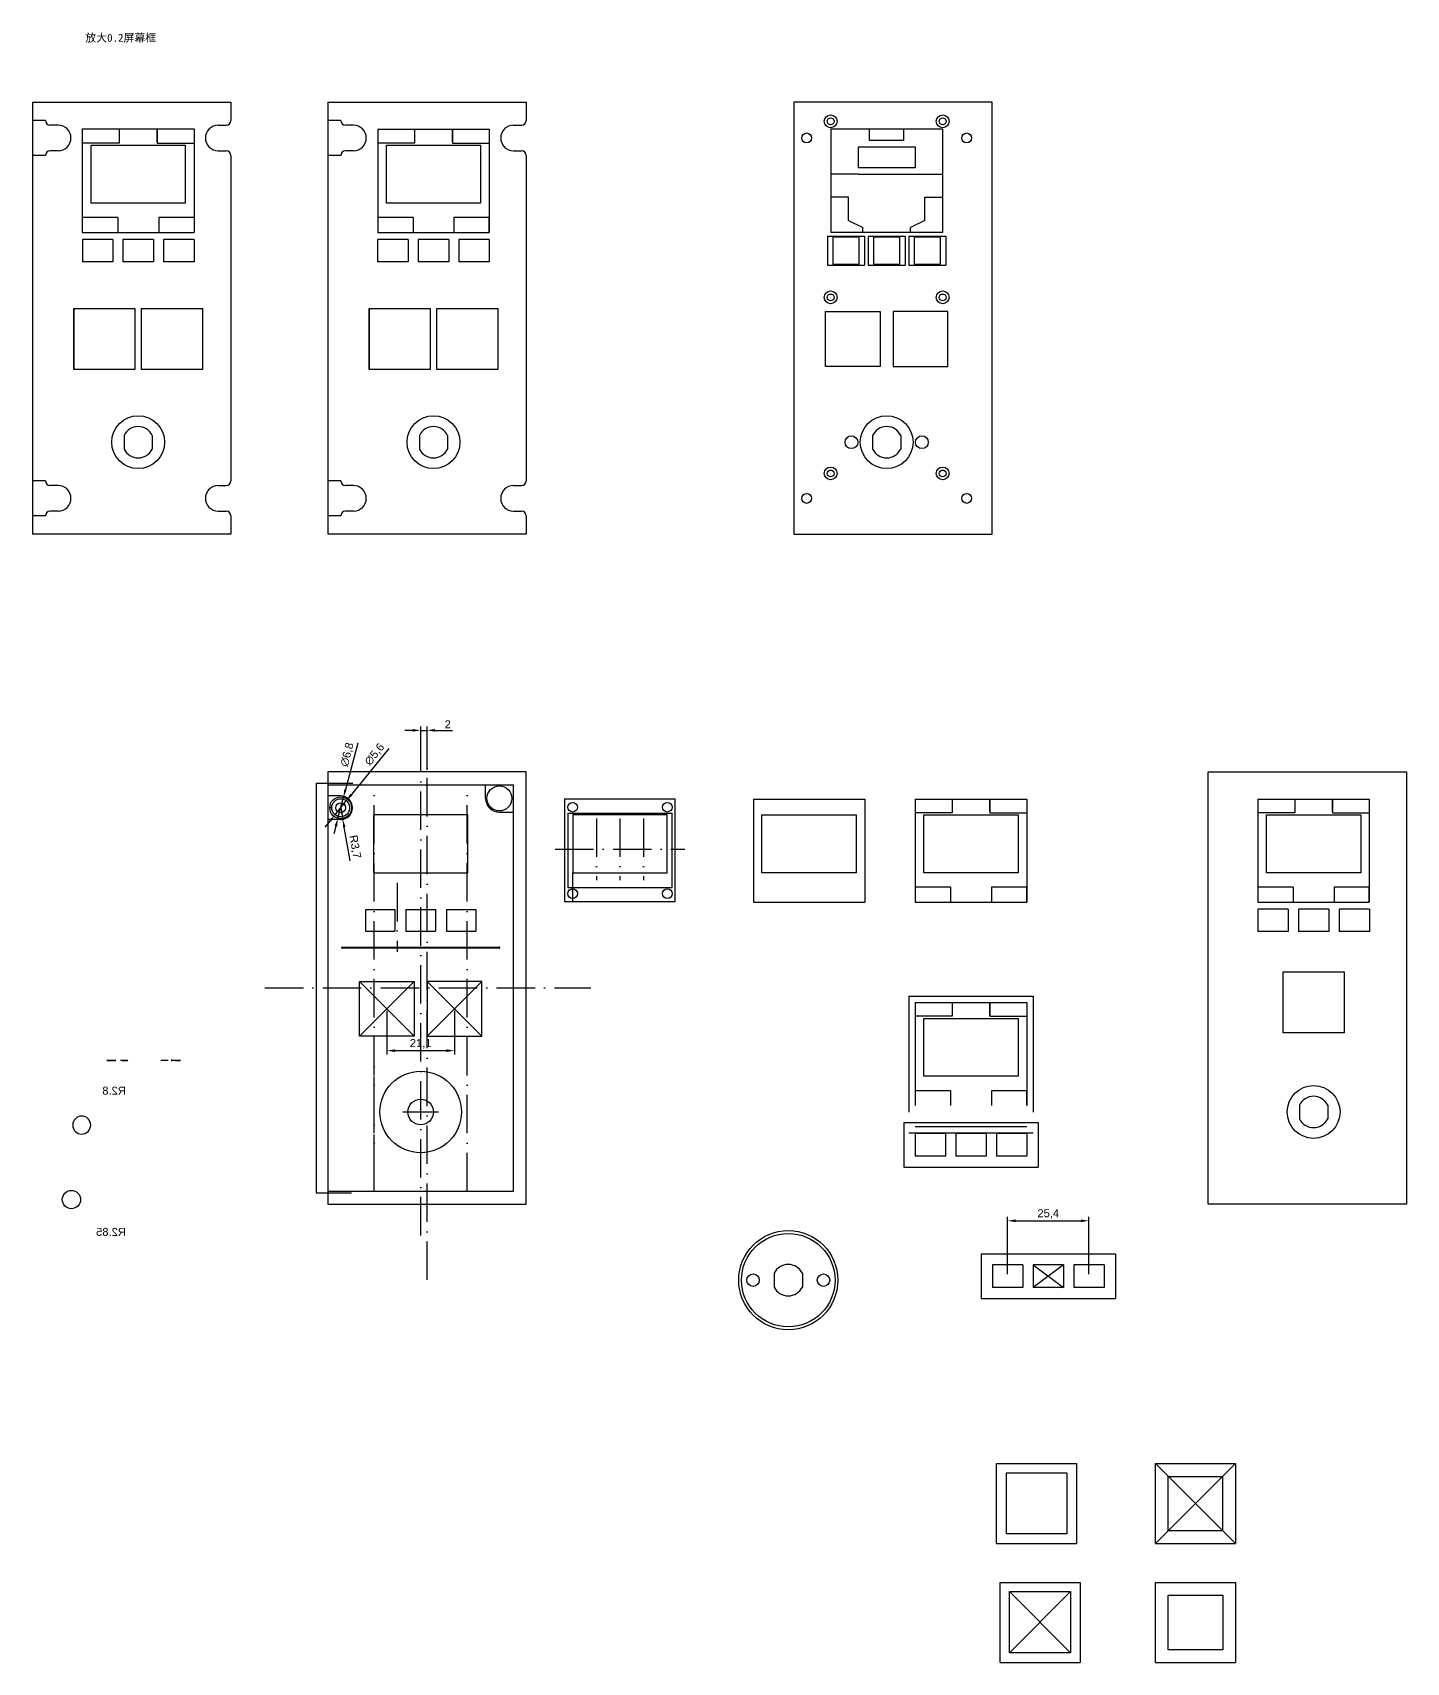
# Model space of a CAD drawing. Header units: millimetres. Extents: x -272 to 1389, y -67 to 578.
# Drawn here: x 134 to 564, y 69 to 578 of the extents above; entities that cross this region are included whole.
import ezdxf

# ---------------------------------------------------------------- set-up
doc = ezdxf.new("R2010")
doc.units = ezdxf.units.MM
doc.linetypes.add('ACAD_ISO10W100', pattern=[18, 12, -3, 0, -3])
doc.layers.add('前面板', color=7, linetype='Continuous')
doc.styles.get("Standard").update_dxf_attribs({"font": 'arial.ttf'})
doc.dimstyles.new('ISO-25', dxfattribs={"dimtxt": 2.5, "dimasz": 2.5, "dimexe": 1.25, "dimexo": 0.625, "dimtad": 1, "dimtxsty": 'Standard', "dimcen": 2.5, "dimadec": 0, "dimazin": 0, "dimtfac": 1, "dimtmove": 0, "dimatfit": 3, "dimfxl": 1, "dimarcsym": 0})

# ---------------------------------------------------------------- blocks, each defined once
blk = doc.blocks.new('*D1')
at = {"color": 0, "lineweight": -2, "transparency": 16777216}
for p, q in [((438.98, 190.11), (438.98, 208.02)), ((441.48, 206.77), (461.88, 206.77)), ((464.38, 190.11), (464.38, 208.02))]:
    blk.add_line(p, q, dxfattribs=at)
at = {"color": 0, "transparency": 16777216}
for points in [[(441.48, 207.19), (441.48, 206.36), (438.98, 206.77)], [(461.88, 207.19), (461.88, 206.36), (464.38, 206.77)]]:
    blk.add_solid(points, dxfattribs=at)
at = {"layer": 'Defpoints', "color": 0, "transparency": 16777216}
for p in [(464.38, 206.77), (438.98, 189.48), (464.38, 189.48)]:
    blk.add_point(p, dxfattribs=at)
at = {"color": 0, "transparency": 16777216, "insert": (451.68, 208.9), "char_height": 2.5, "attachment_point": 5}
blk.add_mtext('25,4', dxfattribs=at)
blk = doc.blocks.new('*D4')
at = {"color": 0, "lineweight": -2, "transparency": 16777216}
for p, q in [((245.6, 354.37), (233.91, 339.93)), ((228.81, 333.64), (232.33, 337.99)), ((227.24, 331.7), (225.66, 329.76))]:
    blk.add_line(p, q, dxfattribs=at)
at = {"color": 0, "transparency": 16777216}
for points in [[(233.58, 340.2), (234.23, 339.67), (232.33, 337.99)], [(226.91, 331.96), (227.56, 331.44), (228.81, 333.64)]]:
    blk.add_solid(points, dxfattribs=at)
at = {"layer": 'Defpoints', "color": 0, "transparency": 16777216}
for p in [(232.33, 337.99), (228.81, 333.64)]:
    blk.add_point(p, dxfattribs=at)
at = {"color": 0, "transparency": 16777216, "insert": (241.24, 352.43), "char_height": 2.5, "attachment_point": 5, "rotation": 50.9919}
blk.add_mtext('∅5,6', dxfattribs=at)
blk = doc.blocks.new('*D5')
at = {"color": 0, "lineweight": -2, "transparency": 16777216}
for p, q in [((235.88, 355.98), (232.07, 341.52)), ((229.71, 332.53), (231.44, 339.1)), ((229.07, 330.11), (228.43, 327.69))]:
    blk.add_line(p, q, dxfattribs=at)
at = {"color": 0, "transparency": 16777216}
for points in [[(231.67, 341.63), (232.48, 341.42), (231.44, 339.1)], [(228.67, 330.22), (229.47, 330), (229.71, 332.53)]]:
    blk.add_solid(points, dxfattribs=at)
at = {"layer": 'Defpoints', "color": 0, "transparency": 16777216}
for p in [(231.44, 339.1), (229.71, 332.53)]:
    blk.add_point(p, dxfattribs=at)
at = {"color": 0, "transparency": 16777216, "insert": (232.69, 352.41), "char_height": 2.5, "attachment_point": 5, "rotation": 75.2603}
blk.add_mtext('∅6,8', dxfattribs=at)
blk = doc.blocks.new('*D8')
at = {"color": 0, "lineweight": -2, "transparency": 16777216}
for p, q in [((230.57, 335.82), (231.23, 332.17)), ((233.57, 319.19), (231.67, 329.71))]:
    blk.add_line(p, q, dxfattribs=at)
at = {"color": 0, "transparency": 16777216}
blk.add_solid([(232.08, 329.79), (231.26, 329.64), (231.23, 332.17)], dxfattribs=at)
at = {"layer": 'Defpoints', "color": 0, "transparency": 16777216}
for p in [(230.57, 335.82), (231.23, 332.17)]:
    blk.add_point(p, dxfattribs=at)
at = {"color": 0, "transparency": 16777216, "insert": (234.93, 323.6), "char_height": 2.5, "attachment_point": 5, "rotation": 280.2121}
blk.add_mtext('R3,7', dxfattribs=at)
blk = doc.blocks.new('*D12')
at = {"color": 0, "lineweight": -2, "transparency": 16777216}
for p, q in [((253.07, 360), (250.57, 360)), ((255.57, 347.64), (255.57, 361.25)), ((255.57, 360), (257.57, 360)), ((257.57, 347.64), (257.57, 361.25)), ((260.07, 360), (265.48, 360))]:
    blk.add_line(p, q, dxfattribs=at)
at = {"color": 0, "transparency": 16777216}
for points in [[(253.07, 360.42), (253.07, 359.58), (255.57, 360)], [(260.07, 360.42), (260.07, 359.58), (257.57, 360)]]:
    blk.add_solid(points, dxfattribs=at)
at = {"layer": 'Defpoints', "color": 0, "transparency": 16777216}
for p in [(257.57, 360), (255.57, 347.02), (257.57, 347.02)]:
    blk.add_point(p, dxfattribs=at)
at = {"color": 0, "transparency": 16777216, "insert": (264.02, 361.88), "char_height": 2.5, "attachment_point": 5}
blk.add_mtext('2', dxfattribs=at)
blk = doc.blocks.new('*D13')
at = {"color": 0, "lineweight": -2, "transparency": 16777216}
for p, q in [((245.02, 272.39), (245.02, 258.69)), ((266.12, 272.39), (266.12, 258.69)), ((247.52, 259.94), (263.62, 259.94))]:
    blk.add_line(p, q, dxfattribs=at)
at = {"color": 0, "transparency": 16777216}
for points in [[(247.52, 260.36), (247.52, 259.52), (245.02, 259.94)], [(263.62, 260.36), (263.62, 259.52), (266.12, 259.94)]]:
    blk.add_solid(points, dxfattribs=at)
at = {"layer": 'Defpoints', "color": 0, "transparency": 16777216}
for p in [(245.02, 273.02, -1.4), (266.12, 273.02, -1.4), (266.12, 259.94)]:
    blk.add_point(p, dxfattribs=at)
at = {"color": 0, "transparency": 16777216, "insert": (255.57, 262.07), "char_height": 2.5, "attachment_point": 5}
blk.add_mtext('21,1', dxfattribs=at)

msp = doc.modelspace()

# ---------------------------------------------------------------- linework, layer by layer
for p, q in [((134.294, 556.268), (134.294, 421.268)), ((196.294, 556.268), (196.294, 550.568)), ((226.571, 556.268), (226.571, 421.268)), ((288.571, 556.268), (288.571, 550.568)), ((138.294, 550.568), (134.294, 550.568)), ((230.571, 550.568), (226.571, 550.568)), ((142.294, 549.068), (139.794, 549.068)), ((149.794, 547.88), (149.794, 515.48)), ((149.794, 547.88), (184.794, 547.88)), ((161.394, 547.88), (161.394, 543.48)), ((173.194, 543.78), (173.194, 547.88)), ((173.194, 547.88), (173.194, 543.48)), ((184.794, 547.88), (184.794, 515.48)), ((192.294, 549.068), (194.794, 549.068)), ((234.571, 549.068), (232.071, 549.068)), ((242.171, 547.78), (242.171, 515.58)), ((242.171, 547.78), (276.971, 547.78)), ((253.671, 547.78), (253.671, 543.48)), ((265.471, 543.78), (265.471, 547.78)), ((265.471, 547.78), (265.471, 543.48)), ((276.971, 547.78), (276.971, 515.58)), ((284.571, 549.068), (287.071, 549.068)), ((418.585, 547.78), (383.785, 547.78)), ((383.785, 547.78), (383.785, 515.53)), ((395.785, 544.28), (395.785, 547.78)), ((406.585, 544.28), (406.585, 547.78)), ((418.585, 547.78), (418.585, 515.53)), ((142.294, 541.068), (139.794, 541.068)), ((161.394, 543.48), (149.794, 543.48)), ((173.194, 543.48), (184.794, 543.48)), ((192.294, 541.068), (194.794, 541.068)), ((234.571, 541.068), (232.071, 541.068)), ((253.671, 543.48), (242.171, 543.48)), ((265.471, 543.48), (276.971, 543.48)), ((284.571, 541.068), (287.071, 541.068)), ((392.285, 542.28), (392.285, 535.78)), ((392.285, 542.28), (410.085, 542.28)), ((406.585, 544.28), (395.785, 544.28)), ((410.085, 542.28), (410.085, 535.78)), ((138.294, 539.568), (134.294, 539.568)), ((196.294, 539.568), (196.294, 437.968)), ((230.571, 539.568), (226.571, 539.568)), ((288.571, 539.568), (288.571, 437.968)), ((410.085, 535.78), (392.285, 535.78)), ((392.285, 533.78), (383.785, 533.78)), ((392.285, 533.78), (418.585, 533.78)), ((389.285, 526.58), (383.785, 526.58)), ((389.285, 519.33), (389.285, 526.58)), ((413.085, 519.33), (413.085, 526.58)), ((413.085, 526.58), (418.585, 526.58)), ((160.894, 520.23), (149.794, 520.23)), ((160.894, 520.23), (160.894, 515.48)), ((173.694, 520.23), (173.694, 515.48)), ((184.794, 520.23), (173.694, 520.23)), ((253.171, 520.23), (242.171, 520.23)), ((253.171, 520.23), (253.171, 515.58)), ((265.971, 520.23), (265.971, 515.58)), ((276.971, 520.23), (265.971, 520.23)), ((276.971, 515.58), (276.971, 520.18)), ((149.794, 515.48), (184.794, 515.48)), ((242.171, 515.58), (276.971, 515.58)), ((382.685, 514.43), (394.285, 514.43)), ((382.685, 514.43), (382.685, 505.33)), ((418.585, 515.53), (383.785, 515.53)), ((389.285, 519.33), (393.785, 517.08)), ((393.785, 515.53), (393.785, 517.08)), ((394.285, 514.43), (394.285, 505.33)), ((395.385, 514.43), (406.985, 514.43)), ((395.385, 514.43), (395.385, 505.33)), ((406.985, 514.43), (406.985, 505.33)), ((408.085, 514.43), (419.685, 514.43)), ((408.085, 514.43), (408.085, 505.33)), ((413.085, 519.33), (408.585, 517.08)), ((408.585, 515.53), (408.585, 517.08)), ((419.685, 514.43), (419.685, 505.33)), ((384.335, 514.07), (384.335, 505.69)), ((392.635, 514.07), (384.335, 514.07)), ((392.635, 505.69), (392.635, 514.07)), ((397.035, 514.07), (397.035, 505.69)), ((405.335, 514.064), (397.035, 514.07)), ((405.335, 505.69), (405.335, 514.064)), ((409.735, 514.07), (409.735, 505.69)), ((418.035, 514.07), (409.735, 514.07)), ((418.035, 505.69), (418.035, 514.07)), ((382.685, 505.33), (394.285, 505.33)), ((384.335, 505.69), (392.635, 505.69)), ((395.385, 505.33), (406.985, 505.33)), ((397.035, 505.69), (405.335, 505.69)), ((408.085, 505.33), (419.685, 505.33)), ((409.735, 505.69), (418.035, 505.69)), ((147.194, 491.818), (166.294, 491.818)), ((147.194, 472.718), (147.194, 491.818)), ((147.194, 491.818), (147.194, 472.718)), ((166.294, 491.818), (166.294, 472.718)), ((168.294, 491.818), (187.394, 491.818)), ((168.294, 472.718), (168.294, 491.818)), ((187.394, 491.818), (187.394, 472.718)), ((239.471, 491.818), (258.571, 491.818)), ((239.471, 472.718), (239.471, 491.818)), ((239.471, 491.818), (239.471, 472.718)), ((258.571, 491.818), (258.571, 472.718)), ((260.571, 491.818), (279.671, 491.818)), ((260.571, 472.718), (260.571, 491.818)), ((279.671, 491.818), (279.671, 472.718)), ((382.085, 490.818), (399.185, 490.818)), ((382.085, 473.718), (382.085, 490.818)), ((399.185, 490.818), (399.185, 473.718)), ((403.185, 490.818), (403.185, 473.718)), ((420.285, 490.818), (403.185, 490.818)), ((420.285, 473.718), (420.285, 490.818)), ((399.185, 473.718), (382.085, 473.718)), ((403.185, 473.718), (420.285, 473.718)), ((166.294, 472.718), (147.194, 472.718)), ((187.394, 472.718), (168.294, 472.718)), ((258.571, 472.718), (239.471, 472.718)), ((279.671, 472.718), (260.571, 472.718)), ((162.894, 452.162), (162.894, 447.873)), ((171.694, 452.162), (171.694, 447.873)), ((255.171, 452.162), (255.171, 447.873)), ((263.971, 452.162), (263.971, 447.873)), ((396.785, 452.162), (396.785, 447.873)), ((405.585, 452.162), (405.585, 447.873)), ((138.294, 437.968), (134.294, 437.968)), ((230.571, 437.968), (226.571, 437.968)), ((142.294, 436.468), (139.794, 436.468)), ((192.294, 436.468), (194.794, 436.468)), ((234.571, 436.468), (232.071, 436.468)), ((284.571, 436.468), (287.071, 436.468)), ((142.294, 428.468), (139.794, 428.468)), ((192.294, 428.468), (194.794, 428.468)), ((234.571, 428.468), (232.071, 428.468)), ((284.571, 428.468), (287.071, 428.468)), ((138.294, 426.968), (134.294, 426.968)), ((196.294, 426.968), (196.294, 421.268)), ((230.571, 426.968), (226.571, 426.968)), ((288.571, 426.968), (288.571, 421.268)), ((275.871, 338.716), (275.871, 343.016)), ((230.571, 339.516), (226.571, 339.516)), ((359.529, 338.529), (359.529, 306.329)), ((359.529, 338.529), (394.329, 338.529)), ((394.329, 338.529), (394.329, 306.329)), ((410.135, 338.529), (410.135, 306.329)), ((410.135, 338.529), (444.935, 338.529)), ((421.635, 338.529), (421.635, 334.229)), ((433.435, 334.529), (433.435, 338.529)), ((433.435, 338.529), (433.435, 334.229)), ((444.935, 338.529), (444.935, 306.329)), ((517.201, 338.529), (517.201, 306.329)), ((517.201, 338.529), (552.001, 338.529)), ((528.701, 338.529), (528.701, 334.229)), ((540.501, 334.529), (540.501, 338.529)), ((540.501, 338.529), (540.501, 334.229)), ((552.001, 338.529), (552.001, 306.329)), ((230.571, 332.116), (226.571, 332.116)), ((227.771, 335.816), (227.171, 335.816)), ((270.281, 333.579), (240.861, 333.579)), ((240.861, 333.579), (240.861, 315.479)), ((270.281, 315.479), (270.281, 333.579)), ((280.171, 334.416), (284.571, 334.416)), ((332.554, 333.579), (303.134, 333.579)), ((303.134, 333.579), (303.134, 315.479)), ((332.554, 315.479), (332.554, 333.579)), ((421.635, 334.229), (410.135, 334.229)), ((433.435, 334.229), (444.935, 334.229)), ((528.701, 334.229), (517.201, 334.229)), ((540.501, 334.229), (552.001, 334.229)), ((303.134, 306.479), (303.134, 315.479)), ((421.135, 310.979), (410.135, 310.979)), ((421.135, 310.979), (421.135, 306.329)), ((433.935, 310.979), (433.935, 306.329)), ((444.935, 310.979), (433.935, 310.979)), ((444.935, 306.329), (444.935, 310.929)), ((528.201, 310.979), (517.201, 310.979)), ((528.201, 310.979), (528.201, 306.329)), ((541.001, 310.979), (541.001, 306.329)), ((552.001, 310.979), (541.001, 310.979)), ((552.001, 306.329), (552.001, 310.929)), ((359.529, 306.329), (394.329, 306.329)), ((410.135, 306.329), (444.935, 306.329)), ((517.201, 306.329), (552.001, 306.329)), ((231.071, 292.312), (280.071, 292.312)), ((280.071, 291.912), (231.071, 291.912)), ((236.471, 281.566, -1.4), (253.571, 281.566, -1.4)), ((236.471, 264.466, -1.4), (236.471, 281.566, -1.4)), ((253.571, 281.566, -1.4), (236.471, 264.466, -1.4)), ((236.471, 281.566, -1.4), (253.571, 264.466, -1.4)), ((253.571, 281.566, -1.4), (253.571, 264.466, -1.4)), ((257.571, 281.566, -1.4), (257.571, 264.466, -1.4)), ((274.671, 281.566, -1.4), (257.571, 281.566, -1.4)), ((257.571, 281.566, -1.4), (274.671, 264.466, -1.4)), ((274.671, 281.566, -1.4), (257.571, 264.466, -1.4)), ((274.671, 264.466, -1.4), (274.671, 281.566, -1.4)), ((525.051, 284.566), (544.151, 284.566)), ((525.051, 265.466), (525.051, 284.566)), ((544.151, 284.566), (544.151, 265.466)), ((408.135, 276.964), (408.135, 240.764)), ((408.135, 276.964), (446.935, 276.964)), ((410.135, 274.964), (410.135, 242.764)), ((410.135, 274.964), (444.935, 274.964)), ((421.635, 274.964), (421.635, 270.664)), ((433.435, 270.964), (433.435, 274.964)), ((433.435, 274.964), (433.435, 270.664)), ((444.935, 274.964), (444.935, 242.764)), ((446.935, 276.964), (446.935, 240.764)), ((421.635, 270.664), (410.135, 270.664)), ((433.435, 270.664), (444.935, 270.664)), ((544.151, 265.466), (525.051, 265.466)), ((253.571, 264.466, -1.4), (236.471, 264.466, -1.4)), ((257.571, 264.466, -1.4), (274.671, 264.466, -1.4)), ((177.924, 256.9), (177.588, 256.9)), ((177.756, 256.638), (177.756, 257.162)), ((421.135, 247.414), (410.135, 247.414)), ((421.135, 247.414), (421.135, 242.764)), ((433.935, 247.414), (433.935, 242.764)), ((444.935, 247.414), (433.935, 247.414)), ((444.935, 242.764), (444.935, 247.364)), ((530.201, 242.911), (530.201, 238.621)), ((539.001, 242.911), (539.001, 238.621)), ((406.535, 237.502), (448.535, 237.502)), ((406.535, 237.502), (406.535, 223.502)), ((410.135, 236.202), (444.935, 236.202)), ((448.535, 237.502), (448.535, 223.502)), ((446.935, 234.202), (408.135, 234.202)), ((406.535, 223.502), (448.535, 223.502)), ((430.683, 196.48), (472.683, 196.48)), ((430.683, 196.48), (430.683, 182.48)), ((472.683, 196.48), (472.683, 182.48)), ((366.041, 190.373), (366.041, 186.083)), ((374.841, 190.373), (374.841, 186.083)), ((446.933, 192.98), (456.433, 185.98)), ((456.433, 192.98), (446.933, 185.98)), ((430.683, 182.48), (472.683, 182.48)), ((435.49, 105.932), (435.49, 130.932)), ((435.49, 130.932), (460.49, 130.932)), ((457.49, 127.932), (457.49, 108.932)), ((457.49, 127.932), (457.49, 108.932)), ((460.49, 130.932), (460.49, 105.932)), ((485.153, 105.932), (485.153, 130.932)), ((485.153, 130.932), (510.153, 130.932)), ((510.153, 130.932), (485.153, 105.932)), ((485.153, 130.932), (510.153, 105.932)), ((510.153, 130.932), (510.153, 105.932)), ((489.153, 126.932), (506.153, 126.932)), ((489.153, 109.932), (489.153, 126.932)), ((506.153, 126.932), (506.153, 109.932)), ((506.153, 109.932), (489.153, 109.932)), ((435.49, 105.932), (460.49, 105.932)), ((485.153, 105.932), (510.153, 105.932)), ((436.643, 68.811), (436.643, 93.811)), ((436.643, 93.811), (461.643, 93.811)), ((461.643, 93.811), (461.643, 68.811)), ((485.153, 68.811), (485.153, 93.811)), ((485.153, 93.811), (510.153, 93.811)), ((510.153, 93.811), (510.153, 68.811)), ((439.518, 90.936), (458.618, 90.936)), ((439.518, 71.836), (439.518, 90.936)), ((458.618, 90.936), (439.518, 71.836)), ((439.518, 90.936), (458.618, 71.836)), ((458.618, 90.936), (458.618, 71.836)), ((489.103, 89.861), (506.203, 89.861)), ((489.103, 72.761), (489.103, 89.861)), ((506.203, 89.861), (506.203, 72.761)), ((458.618, 71.836), (439.518, 71.836)), ((506.203, 72.761), (489.103, 72.761)), ((436.643, 68.811), (461.643, 68.811)), ((485.153, 68.811), (510.153, 68.811))]:
    msp.add_line(p, q)
at = {"color": 116, "linetype": 'ACAD_ISO10W100', "true_color": 0x136734}
msp.add_line((257.571, 188.333), (257.571, 360.547), dxfattribs=at)
at = {"color": 146, "true_color": 0x105689}
for p, q in [((222.93, 343.516), (222.93, 215.516)), ((222.93, 343.516), (234.348, 343.516)), ((222.93, 215.516), (233.937, 215.516))]:
    msp.add_line(p, q, dxfattribs=at)
at = {"color": 114, "linetype": 'ACAD_ISO10W100', "true_color": 0x139b48}
msp.add_line((206.909, 279.516), (308.787, 279.516), dxfattribs=at)
at = {"extrusion": (0, -1, 0)}
for p, q in [((160.331, 256.9, 0.15), (157.481, 256.9, 3)), ((157.481, 256.9, 3), (160.331, 256.9, 3)), ((160.331, 256.9, 3), (160.331, 256.9, 0.15)), ((161.743, 256.9), (161.743, 256.9, 3)), ((162.293, 256.9, 3), (161.743, 256.9, 3)), ((164.043, 256.9), (161.743, 256.9)), ((162.293, 256.9, 3), (164.043, 256.9, 1.25)), ((164.043, 256.9, 1.25), (164.043, 256.9)), ((165.143, 256.9), (165.143, 256.9, 8.667)), ((174.356, 256.9), (174.356, 256.9, 3)), ((174.906, 256.9, 3), (174.356, 256.9, 3)), ((176.656, 256.9), (174.356, 256.9)), ((176.656, 256.9, 1.25), (174.906, 256.9, 3)), ((176.656, 256.9, 1.25), (176.656, 256.9)), ((177.756, 256.9), (177.756, 256.9, 8.667)), ((180.506, 256.9, 3), (177.756, 256.9, 3)), ((178.856, 256.9, 1.35), (180.506, 256.9, 3)), ((178.856, 256.9, 1.35), (178.856, 256.9))]:
    msp.add_line(p, q, dxfattribs=at)
for points in [[(152.584, 542.83), (182.004, 542.83), (182.004, 524.73), (152.584, 524.73)], [(244.861, 542.83), (274.281, 542.83), (274.281, 524.73), (244.861, 524.73)], [(362.219, 333.579), (391.639, 333.579), (391.639, 315.479), (362.219, 315.479)], [(412.825, 333.579), (442.245, 333.579), (442.245, 315.479), (412.825, 315.479)], [(519.891, 333.579), (549.311, 333.579), (549.311, 315.479), (519.891, 315.479)], [(412.825, 270.014), (442.245, 270.014), (442.245, 251.914), (412.825, 251.914)]]:
    msp.add_lwpolyline(points, close=True)
for centre, radius in [((383.685, 550.268), 2), ((383.685, 550.268), 1.05), ((418.685, 550.268), 2), ((418.685, 550.268), 1.05), ((376.185, 545.068), 1.55), ((426.185, 545.068), 1.55), ((383.685, 495.268), 2), ((383.685, 495.268), 1.05), ((418.685, 495.268), 2), ((418.685, 495.268), 1.05), ((167.294, 450.018), 8.25), ((259.571, 450.018), 8.25), ((401.185, 450.018), 8.25), ((390.185, 450.018), 2), ((412.185, 450.018), 2), ((383.685, 440.268), 2), ((383.685, 440.268), 1.05), ((418.685, 440.268), 2), ((418.685, 440.268), 1.05), ((376.185, 432.468), 1.55), ((426.185, 432.468), 1.55), ((280.171, 338.716), 3.9), ((230.571, 335.816), 3.4), ((230.571, 335.816), 2.8), ((230.571, 335.816), 1.55), ((255.571, 240.766), 12.75), ((255.571, 240.766), 4), ((534.601, 240.766), 8.25), ((146.437, 213.409, 3), 2.85), ((370.441, 188.228), 15.5), ((370.441, 188.228), 14.6), ((359.441, 188.228), 1.95), ((381.441, 188.228), 1.95)]:
    msp.add_circle(centre, radius)
at = {"extrusion": (0, 0, -1)}
msp.add_circle((-149.653, 236.674), 2.8, dxfattribs=at)
for centre, radius, start, end in [((139.794, 550.568), 1.5, 180, 270), ((194.794, 550.568), 1.5, 270, 0), ((232.071, 550.568), 1.5, 180, 270), ((287.071, 550.568), 1.5, 270, 0), ((142.294, 545.068), 4, 270, 90), ((192.294, 545.068), 4, 90, 270), ((234.571, 545.068), 4, 270, 90), ((284.571, 545.068), 4, 90, 270), ((139.794, 539.568), 1.5, 90, 180), ((194.794, 539.568), 1.5, 0, 90), ((232.071, 539.568), 1.5, 90, 180), ((287.071, 539.568), 1.5, 0, 90), ((167.294, 450.018), 4.895, 25.98672, 154.01328), ((259.571, 450.018), 4.895, 25.98672, 154.01328), ((401.185, 450.018), 4.895, 25.98672, 154.01328), ((167.294, 450.018), 4.895, 205.98672, 334.01328), ((259.571, 450.018), 4.895, 205.98672, 334.01328), ((401.185, 450.018), 4.895, 205.98672, 334.01328), ((139.794, 437.968), 1.5, 180, 270), ((194.794, 437.968), 1.5, 270, 0), ((232.071, 437.968), 1.5, 180, 270), ((287.071, 437.968), 1.5, 270, 0), ((142.294, 432.468), 4, 270, 90), ((192.294, 432.468), 4, 90, 270), ((234.571, 432.468), 4, 270, 90), ((284.571, 432.468), 4, 90, 270), ((139.794, 426.968), 1.5, 90, 180), ((194.794, 426.968), 1.5, 0, 90), ((232.071, 426.968), 1.5, 90, 180), ((287.071, 426.968), 1.5, 0, 90), ((230.571, 335.816), 3.7, 270, 90), ((280.171, 338.716), 4.3, 180, 270), ((231.071, 292.112), 0.2, 90, 270), ((280.071, 292.112), 0.2, 270, 90), ((534.601, 240.766), 4.895, 25.98672, 154.01328), ((534.601, 240.766), 4.895, 205.98672, 334.01328), ((370.441, 188.228), 4.895, 25.98672, 154.01328), ((370.441, 188.228), 4.895, 205.98672, 334.01328)]:
    msp.add_arc(centre, radius, start, end)
at = {"layer": '前面板'}
for p, q in [((134.294, 556.268), (196.294, 556.268)), ((226.571, 556.268), (288.571, 556.268)), ((434.185, 556.268), (372.185, 556.268)), ((372.185, 556.268), (372.185, 421.268)), ((434.185, 421.268), (434.185, 556.268)), ((152.584, 524.73), (152.584, 539.43)), ((244.861, 524.73), (244.861, 539.43)), ((159.344, 513.38), (149.844, 513.38)), ((149.844, 513.38), (149.844, 506.38)), ((159.344, 513.38), (159.344, 506.38)), ((172.044, 513.38), (162.544, 513.38)), ((162.544, 513.38), (162.544, 506.38)), ((172.044, 513.38), (172.044, 506.38)), ((184.744, 513.38), (175.244, 513.38)), ((175.244, 513.38), (175.244, 506.38)), ((184.744, 513.38), (184.744, 506.38)), ((251.621, 513.38), (242.121, 513.38)), ((242.121, 513.38), (242.121, 506.38)), ((251.621, 513.38), (251.621, 506.38)), ((264.321, 513.38), (254.821, 513.38)), ((254.821, 513.38), (254.821, 506.38)), ((264.321, 513.38), (264.321, 506.38)), ((277.021, 513.38), (267.521, 513.38)), ((267.521, 513.38), (267.521, 506.38)), ((277.021, 513.38), (277.021, 506.38)), ((159.344, 506.38), (149.844, 506.38)), ((172.044, 506.38), (162.544, 506.38)), ((184.744, 506.38), (175.244, 506.38)), ((251.621, 506.38), (242.121, 506.38)), ((264.321, 506.38), (254.821, 506.38)), ((277.021, 506.38), (267.521, 506.38)), ((196.294, 421.268), (134.294, 421.268)), ((196.294, 421.268), (134.294, 421.268)), ((288.571, 421.268), (226.571, 421.268)), ((288.571, 421.268), (226.571, 421.268)), ((372.185, 421.268), (434.185, 421.268)), ((288.571, 347.016), (226.571, 347.016)), ((226.571, 347.016), (226.571, 212.016)), ((288.571, 212.016), (288.571, 347.016)), ((501.601, 212.016), (501.601, 347.016)), ((501.601, 347.016), (563.601, 347.016)), ((563.601, 347.016), (563.601, 212.016)), ((226.571, 343.016), (284.571, 343.016)), ((284.571, 216.016), (284.571, 343.016)), ((270.281, 315.479), (270.281, 330.179)), ((332.554, 315.479), (332.554, 330.179)), ((519.891, 315.479), (519.891, 330.179)), ((240.861, 315.479), (270.281, 315.479)), ((303.134, 315.479), (332.554, 315.479)), ((238.321, 303.979), (247.521, 303.979)), ((238.321, 303.979), (238.321, 297.279)), ((247.521, 303.979), (247.521, 297.279)), ((250.971, 303.979), (260.171, 303.979)), ((250.971, 303.979), (250.971, 297.279)), ((260.171, 303.979), (260.171, 297.279)), ((263.621, 303.979), (272.821, 303.979)), ((263.621, 303.979), (263.621, 297.279)), ((272.821, 303.979), (272.821, 297.279)), ((526.651, 304.129), (517.151, 304.129)), ((517.151, 304.129), (517.151, 297.129)), ((526.651, 304.129), (526.651, 297.129)), ((539.351, 304.129), (529.851, 304.129)), ((529.851, 304.129), (529.851, 297.129)), ((539.351, 304.129), (539.351, 297.129)), ((552.051, 304.129), (542.551, 304.129)), ((542.551, 304.129), (542.551, 297.129)), ((552.051, 304.129), (552.051, 297.129)), ((238.321, 297.279), (247.521, 297.279)), ((250.971, 297.279), (260.171, 297.279)), ((263.621, 297.279), (272.821, 297.279)), ((526.651, 297.129), (517.151, 297.129)), ((539.351, 297.129), (529.851, 297.129)), ((552.051, 297.129), (542.551, 297.129)), ((419.585, 234.002), (410.085, 234.002)), ((410.085, 234.002), (410.085, 227.002)), ((419.585, 234.002), (419.585, 227.002)), ((432.285, 234.002), (422.785, 234.002)), ((422.785, 234.002), (422.785, 227.002)), ((432.285, 234.002), (432.285, 227.002)), ((444.985, 234.002), (435.485, 234.002)), ((435.485, 234.002), (435.485, 227.002)), ((444.985, 234.002), (444.985, 227.002)), ((419.585, 227.002), (410.085, 227.002)), ((432.285, 227.002), (422.785, 227.002)), ((444.985, 227.002), (435.485, 227.002)), ((226.571, 216.016), (284.571, 216.016)), ((226.571, 212.016), (288.571, 212.016)), ((563.601, 212.016), (501.601, 212.016)), ((443.733, 192.98), (434.233, 192.98)), ((434.233, 192.98), (434.233, 185.98)), ((443.733, 192.98), (443.733, 185.98)), ((456.433, 192.98), (446.933, 192.98)), ((446.933, 192.98), (446.933, 185.98)), ((456.433, 192.98), (456.433, 185.98)), ((469.133, 192.98), (459.633, 192.98)), ((459.633, 192.98), (459.633, 185.98)), ((469.133, 192.98), (469.133, 185.98)), ((443.733, 185.98), (434.233, 185.98)), ((456.433, 185.98), (446.933, 185.98)), ((469.133, 185.98), (459.633, 185.98)), ((457.49, 127.932), (438.49, 127.932)), ((438.49, 127.932), (438.49, 108.932)), ((457.49, 127.932), (457.49, 108.932)), ((457.49, 108.932), (438.49, 108.932))]:
    msp.add_line(p, q, dxfattribs=at)
at = {"layer": '前面板', "color": 114, "linetype": 'ACAD_ISO10W100', "true_color": 0x139b48}
for p, q in [((255.571, 202.214), (255.571, 354.045)), ((241.071, 216.016), (241.071, 343.016)), ((270.071, 216.016), (270.071, 343.016)), ((310.489, 332.505), (310.489, 313.153)), ((317.844, 332.505), (317.844, 313.153)), ((325.199, 332.505), (325.199, 313.153)), ((297.568, 322.829), (338.12, 322.829)), ((248.216, 312.328), (248.216, 290.853)), ((241.071, 221.762), (241.071, 264.288)), ((249.966, 240.766), (261.177, 240.766))]:
    msp.add_line(p, q, dxfattribs=at)
at = {"layer": '前面板', "color": 146, "true_color": 0x105689}
for p, q in [((300.544, 338.479), (300.544, 306.479)), ((335.144, 338.479), (300.544, 338.479)), ((335.144, 306.479), (335.144, 338.479)), ((301.544, 334.079), (334.144, 334.079)), ((301.544, 334.079), (301.544, 310.879)), ((334.144, 310.879), (334.144, 334.079)), ((301.544, 310.879), (334.144, 310.879)), ((300.544, 306.479), (335.144, 306.479))]:
    msp.add_line(p, q, dxfattribs=at)
for centre in [(303.044, 335.979), (332.644, 335.979), (303.044, 308.979), (332.644, 308.979)]:
    msp.add_circle(centre, 1.5, dxfattribs=at)

# ---------------------------------------------------------------- texts
at = {"insert": (150.763, 577.613), "char_height": 2.5, "attachment_point": 1}
msp.add_mtext_dynamic_manual_height_columns('{\\fSimSun|b0|i0|c134|p2;放大0.2屏幕框}', width=28.34878, gutter_width=12.5, heights=[0], dxfattribs=at)
at = {"extrusion": (0, 0, -1), "char_height": 2.5, "attachment_point": 1, "text_direction": (-1, 0, 0)}
for s, insert in [('R2.8', (163.457, 248.682)), ('R2.85', (163.457, 204.569))]:
    msp.add_mtext_dynamic_manual_height_columns(s, width=6.45663, gutter_width=12.5, heights=[0], dxfattribs=dict(at, insert=insert))

# ---------------------------------------------------------------- dimensions: what is measured, and where the dimension line sits
for base, p1, p2, picture, middle in [((257.571, 360.001), (255.571, 347.016), (257.571, 347.016), '*D12', (264.024, 361.881)), ((266.121, 259.94), (245.021, 273.016, -1.4), (266.121, 273.016, -1.4), '*D13', (255.571, 262.068)), ((464.383, 206.773), (438.983, 189.48), (464.383, 189.48), '*D1', (451.683, 208.9))]:
    dim = msp.add_linear_dim(base=base, p1=p1, p2=p2, dimstyle='ISO-25')
    dim.commit()
    dim.dimension.update_dxf_attribs({"geometry": picture, "text_midpoint": middle})
for p1, p2, picture, middle in [((228.809, 333.64), (232.334, 337.992), '*D4', (242.92, 351.061)), ((229.706, 332.528), (231.436, 339.104), '*D5', (234.791, 351.856))]:
    dim = msp.add_diameter_dim_2p(p1=p1, p2=p2, dimstyle='ISO-25')
    dim.commit()
    dim.dimension.update_dxf_attribs({"geometry": picture, "text_midpoint": middle, "dimtype": 163})
dim = msp.add_radius_dim(center=(230.571, 335.816), mpoint=(231.227, 332.175), dimstyle='ISO-25')
dim.commit()
dim.dimension.update_dxf_attribs({"geometry": '*D8', "text_midpoint": (234.934, 323.599)})

doc.saveas('drawing.dxf')
